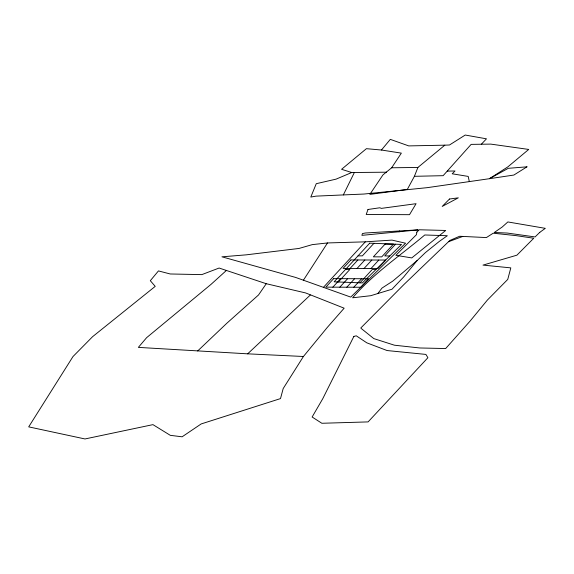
<?xml version="1.0" encoding="UTF-8"?>
<svg xmlns="http://www.w3.org/2000/svg" width="574" height="574" viewBox="0 0 574 574"><rect width="100%" height="100%" fill="white"/><g stroke="black" fill="none" stroke-linecap="round" stroke-linejoin="round"><path stroke-width="0.86" d="M386.553 172.193L351.733 172.53L341.573 169.301L366.406 148.68L381.445 150.022L401.348 153.122L391.647 167.787L382.966 174.876L369.864 194.385L407.303 189.449L414.406 176.311L417.908 167.443L444.828 145.172L449.478 145L465.234 135.041L486.479 138.822L481.335 144.239M351.733 172.53L336.055 179.145L316.267 183.694L310.799 197.054L316.059 196.129L343.331 194.923L354.287 172.645M399.052 231.874L399.604 230.949L418.109 229.887L361.9 235.354L362.416 233.568L365.43 233.001L399.604 230.949M303.424 356.49L283.197 388.541L280.499 398.593L201.194 423.928L182.109 436.807L170.313 435.336L152.949 424.638L84.988 438.959L28.7 426.869L72.998 356.547L92.593 336.68L155.21 286.376L150.316 280.7L158.453 270.914L170.227 273.977L201.804 274.623L219.117 268.036L266.257 283.714L305.59 292.934L344.156 308.188L327.194 327.539L303.424 356.49L247.659 353.835L138.356 347.385L146.621 337.67L211.01 284.381L226.4 270.447M303.359 280.291L327.503 242.946L365.329 241.841L391.977 240.104L405.553 243.211L350.743 297.102L295.653 277.443L221.959 256.815L246.239 254.842L299.004 248.449L312.292 244.624L327.503 242.946M266.257 283.714L258.522 294.971L226.902 323.184L197.686 350.958M377.857 293.529L381.983 288.091L392.752 281.117L417.169 260.517L425.442 252.567L439.254 241.446L447.333 235.72L424.767 234.981C400.422 255.523 373.523 273.489 352.63 297.798L370.689 295.71L391.956 289.239L403.694 276.941L417.169 260.517M381.445 150.022L390.306 139.367L408.745 145.904L444.828 145.172M414.406 176.311L443.135 175.68L471.139 144.375L490.777 144.11L528.719 149.434L507.825 166.891L489.4 178.701L427.228 187.662L363.88 194.048L343.331 194.923M323.621 287.136L365.329 241.841M332.827 287.165L340.655 278.663M350.047 268.467L357.867 259.965M338.344 281.97L349.86 269.464L345.505 269.457M373.918 243.34L362.381 255.868L358.025 255.853M339.815 287.187L347.636 278.684M357.028 268.488L364.856 259.986M346.796 287.208L354.624 278.706M364.016 268.51L371.844 260.008M353.785 287.23L361.613 278.727M370.998 268.524L378.826 260.029M359.97 282.831L372.21 269.536L375.963 269.543M395.536 244.201L384.731 255.932L389.789 255.947M448.509 241.733L404.168 284.295L360.809 327.976L361.211 328.472L373.803 338.595L394.403 345.196L419.788 347.973L445.661 348.547L470.084 321.096L487.412 300.037L507.753 279.409L510.81 267.871L483.007 265.109L516.916 255.172L533.748 238.239L515.847 235.598L493.181 233.209L486.386 237.571L459.602 236.266L449.815 240.477L448.509 241.733L462.78 236.423M247.659 353.835L310.34 295.007M447.239 171.109L455.01 170.987L452.197 173.793L468.197 176.412L469.31 181.542M391.647 167.787L417.908 167.443M416.846 232.111L416.451 234.658L395.902 255.308L411.766 257.92L445.689 230.461L419.221 229.772L416.846 232.111M367.984 209.481L366.219 214.497L409.513 214.683L416.071 203.691L381.373 208.376L379.823 207.774L367.984 209.481M353.878 336.386L322.76 398.708L312.134 417.004L321.856 423.275L368.092 421.904L427.91 357.702L425.894 354.416L387.098 350.549L366.808 342.829L356.275 335.819L353.878 336.386M333.666 278.641L325.838 287.144L360.766 287.251L368.594 278.749L333.666 278.641M350.886 259.943L343.058 268.445L377.986 268.546L385.814 260.051L350.886 259.943M369.706 243.168L334.133 281.805L362.352 282.925L401.499 244.438L369.706 243.168M385.097 244.094L373.358 256.843L381.739 256.865L393.477 244.115L385.097 244.094M449.507 199.02L442.21 206.425L458.303 197.836L449.507 199.02M539.768 232.355L535.083 236.94L507.143 233.037L494.293 232.492L502.207 227.017L507.861 221.944L545.3 228.344L539.768 232.355M526.961 166.833L513.866 175.048L489.4 178.701L508.284 168.311L526.961 166.833"/></g></svg>
